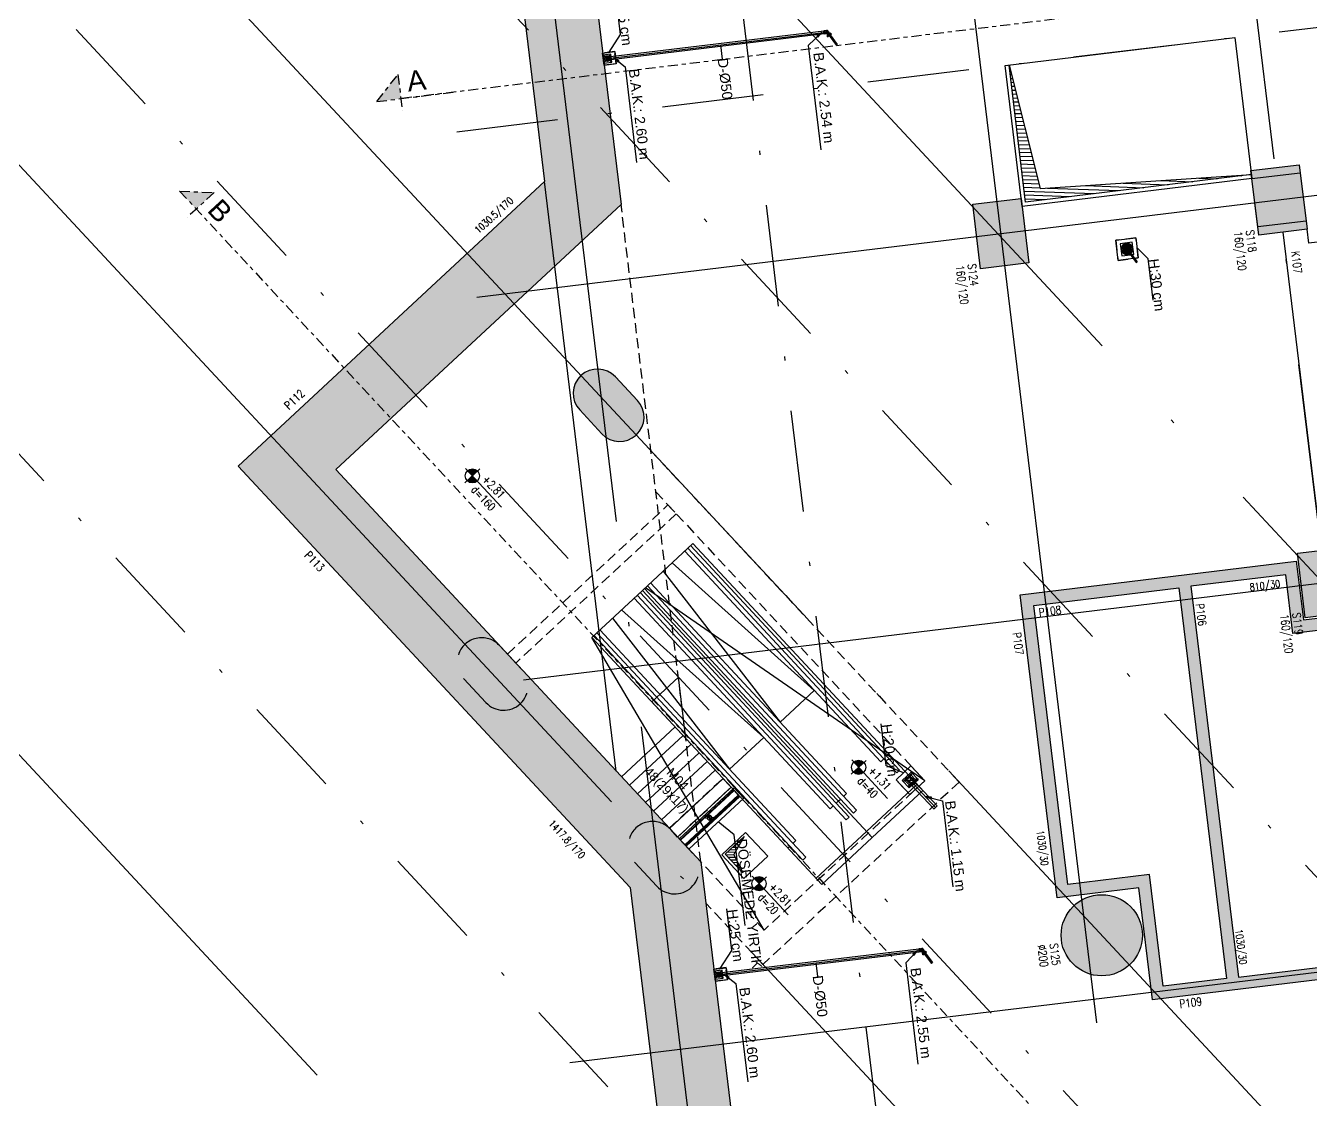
# Model space of a CAD drawing. Header units: millimetres. Extents: x 400408 to 401334, y 4543945 to 4544229.
# Drawn here: x 400424.21 to 400455.85, y 4544053.64 to 4544080.1 of the extents above; entities that cross this region are included whole.
import ezdxf
from ezdxf.enums import TextEntityAlignment as Align

# ---------------------------------------------------------------- set-up
doc = ezdxf.new("R2010")
doc.units = ezdxf.units.MM
for name, pattern in [('AKS', [3, 2.5, -0.25, 0, -0.25]), ('CENTER', [2, 1.25, -0.25, 0.25, -0.25]), ('CIZGI', [0.4, 0.25, -0.15]), ('CONTINU', [0]), ('DASHDOT2', [0.5, 0.25, -0.125, 0, -0.125]), ('HIDDEN', [0.375, 0.25, -0.125])]:
    doc.linetypes.add(name, pattern=pattern)
for name, color, linetype in [('aks prota', 2, 'AKS'), ('altlık_PROTA', 8, 'Continuous'), ('bosluk prota', 2, 'Continuous'), ('bosluk tarama prota', 8, 'Continuous'), ('boşluk prota', 2, 'Continuous'), ('boşluk taraması prota', 252, 'Continuous'), ('kesit tarama prota', 252, 'Continuous'), ('kiriş prota', 6, 'Continuous'), ('kolon prota', 1, 'Continuous'), ('kolon tarama prota', 252, 'Continuous'), ('lkolon prota', 4, 'Continuous'), ('lperde prota', 4, 'Continuous'), ('merdiven prota', 2, 'Continuous'), ('perde prota', 1, 'Continuous'), ('PRT-AL-TUNEL_EKSENI', 14, 'DASHDOT2'), ('PRT-MI-a_fit_drainage', 10, 'Continuous'), ('prt-s-taxis', 7, 'Continuous'), ('skesit prota', 7, 'Continuous'), ('st-s_level (kot)', 6, 'Continuous'), ('st-s_levelmark (kot işareti)', 4, 'Continuous'), ('st_s_ölçü', 4, 'Continuous'), ('temel prota', 6, 'Continuous'), ('tkesit prota', 7, 'Continuous'), ('tkolon prota', 6, 'Continuous'), ('tperde prota', 6, 'Continuous')]:
    doc.layers.add(name, color=color, linetype=linetype)
doc.styles.add('Arial', font='Arial.ttf')
doc.styles.add('OLCU', font='romanstw.shx')
doc.styles.add('PRT-MI-a_Arial', font='Arial.ttf', dxfattribs={"height": 30})
doc.styles.add('TKIRIS', font='romanstw.shx')
doc.styles.add('tkolon', font='romanstw.shx')

# ---------------------------------------------------------------- blocks, each defined once
blk = doc.blocks.new('MEKANİK+2.81')
at = {"layer": 'altlık_PROTA'}
for points in [[(23306, -48817), (23403, -48817), (23381, -48779), (23640, -48630), (23625, -48604), (23366, -48753), (23344, -48715), (23285, -48817)], [(17103, -55505), (17201, -55505), (17179, -55467), (17438, -55318), (17423, -55292), (17164, -55441), (17142, -55403), (17083, -55505)], [(36078, -55371), (36151, -55238), (36114, -55224)], [(17083, -55635), (17155, -55768), (17187, -55745)], [(39843, -55905), (39941, -55905), (39919, -55867), (40178, -55718), (40163, -55692), (39904, -55841), (39882, -55803), (39823, -55905)], [(39823, -56022), (39902, -56151), (39933, -56126)], [(17083, -60798), (17203, -60706), (17175, -60678)], [(39823, -60824), (39943, -60732), (39915, -60704)]]:
    blk.add_hatch(color=256, dxfattribs=at).paths.add_polyline_path(points, flags=0)
for p, q in [((23576, -48335), (23285, -48567)), ((23576, -48335), (24611, -48335)), ((23035, -49067), (23035, -48567)), ((23035, -48567), (23535, -48567)), ((23435, -48667), (23135, -48667)), ((23135, -48667), (23135, -48967)), ((23280, -48677), (23280, -48697)), ((23280, -48722), (23280, -48742)), ((23344, -48715), (23285, -48817)), ((23344, -48715), (23285, -48817)), ((23285, -48917), (23285, -48717)), ((23290, -48697), (23290, -48677)), ((23290, -48742), (23290, -48722)), ((23366, -48753), (23344, -48715)), ((23366, -48753), (23344, -48715)), ((23625, -48604), (23366, -48753)), ((23366, -48753), (23625, -48604)), ((23381, -48779), (23640, -48630)), ((23381, -48779), (23640, -48630)), ((23435, -48713), (23435, -48667)), ((23535, -48567), (23535, -49067)), ((23640, -48630), (23625, -48604)), ((23640, -48630), (23625, -48604)), ((23135, -48967), (23435, -48967)), ((23165, -48812), (23145, -48812)), ((23145, -48822), (23165, -48822)), ((23185, -48817), (23285, -48817)), ((23210, -48812), (23190, -48812)), ((23190, -48822), (23210, -48822)), ((23256, -48812), (23235, -48812)), ((23235, -48822), (23256, -48822)), ((23280, -48767), (23280, -48788)), ((23280, -48847), (23280, -48867)), ((23280, -48892), (23280, -48912)), ((23280, -48937), (23280, -48957)), ((23285, -48817), (23403, -48817)), ((23403, -48817), (23285, -48817)), ((23290, -48788), (23290, -48767)), ((23290, -48867), (23290, -48847)), ((23290, -48912), (23290, -48892)), ((23290, -48957), (23290, -48937)), ((23315, -48822), (23335, -48822)), ((23360, -48822), (23380, -48822)), ((23403, -48817), (23381, -48779)), ((23381, -48779), (23403, -48817)), ((23425, -48812), (23405, -48812)), ((23405, -48822), (23425, -48822)), ((23435, -48967), (23435, -48748)), ((23535, -49067), (23035, -49067)), ((36078, -55371), (36235, -54970)), ((36235, -54970), (38371, -54970)), ((17423, -55292), (17164, -55441)), ((17164, -55441), (17423, -55292)), ((17179, -55467), (17438, -55318)), ((17179, -55467), (17438, -55318)), ((17438, -55318), (17423, -55292)), ((17438, -55318), (17423, -55292)), ((35287, -55636), (35691, -55342)), ((35691, -55342), (35985, -55747)), ((36341, -55109), (35708, -55569)), ((35741, -55615), (36374, -55155)), ((35775, -55661), (36408, -55201)), ((36114, -55224), (36078, -55371)), ((36078, -55371), (36151, -55238)), ((36151, -55238), (36114, -55224)), ((17033, -55505), (17083, -55505)), ((17048, -55564), (17048, -55583)), ((17050, -55583), (17050, -60877)), ((17142, -55403), (17083, -55505)), ((17142, -55403), (17083, -55505)), ((17083, -55555), (17083, -55455)), ((17083, -55505), (17201, -55505)), ((17201, -55505), (17083, -55505)), ((17083, -55564), (17083, -55538)), ((17083, -55583), (17083, -55564)), ((17083, -60877), (17083, -55583)), ((17083, -55635), (17155, -55768)), ((17187, -55745), (17083, -55635)), ((17083, -55635), (17354, -56010)), ((17116, -60877), (17116, -55583)), ((17117, -55583), (17117, -55564)), ((17164, -55441), (17142, -55403)), ((17164, -55441), (17142, -55403)), ((17201, -55505), (17179, -55467)), ((17179, -55467), (17201, -55505)), ((35581, -56041), (35287, -55636)), ((35443, -55647), (35467, -55629)), ((35619, -55889), (35443, -55647)), ((35467, -55629), (35479, -55620)), ((35643, -55872), (35467, -55629)), ((35479, -55620), (35604, -55529)), ((35656, -55863), (35479, -55620)), ((35679, -55598), (35602, -55654)), ((35661, -55735), (35602, -55654)), ((35604, -55529), (35621, -55517)), ((35669, -55618), (35604, -55529)), ((35621, -55517), (35645, -55500)), ((35621, -55517), (35797, -55760)), ((35821, -55742), (35645, -55500)), ((35661, -55735), (35738, -55679)), ((35712, -55575), (35704, -55581)), ((35712, -55575), (35770, -55656)), ((35781, -55772), (35716, -55682)), ((35762, -55661), (35770, -55656)), ((17155, -55768), (17187, -55745)), ((35434, -55839), (35202, -56246)), ((35985, -55747), (35581, -56041)), ((35643, -55872), (35619, -55889)), ((35656, -55863), (35643, -55872)), ((35781, -55772), (35656, -55863)), ((35797, -55760), (35781, -55772)), ((35821, -55742), (35797, -55760)), ((39773, -55905), (39823, -55905)), ((39788, -55964), (39788, -55983)), ((39790, -55983), (39790, -60877)), ((39882, -55803), (39823, -55905)), ((39882, -55803), (39823, -55905)), ((39823, -55955), (39823, -55855)), ((39823, -55905), (39941, -55905)), ((39941, -55905), (39823, -55905)), ((39823, -55964), (39823, -55938)), ((39823, -55983), (39823, -55964)), ((39823, -60877), (39823, -55983)), ((39856, -60877), (39856, -55983)), ((39857, -55983), (39857, -55964)), ((39904, -55841), (39882, -55803)), ((39904, -55841), (39882, -55803)), ((40163, -55692), (39904, -55841)), ((39904, -55841), (40163, -55692)), ((39919, -55867), (40178, -55718)), ((39919, -55867), (40178, -55718)), ((39941, -55905), (39919, -55867)), ((39919, -55867), (39941, -55905)), ((40178, -55718), (40163, -55692)), ((40178, -55718), (40163, -55692)), ((17354, -56010), (19947, -56010)), ((34167, -56246), (35202, -56246)), ((39823, -56022), (39902, -56151)), ((39933, -56126), (39823, -56022)), ((39823, -56022), (40090, -56349)), ((39902, -56151), (39933, -56126)), ((40090, -56349), (42600, -56349)), ((17083, -58147), (17435, -58147)), ((39823, -58548), (40160, -58548)), ((35294, -60019), (35577, -59813)), ((36381, -61516), (35294, -60019)), ((35326, -60060), (35350, -60042)), ((36384, -61516), (35326, -60060)), ((35350, -60042), (35363, -60033)), ((36408, -61499), (35350, -60042)), ((35363, -60033), (35488, -59942)), ((36421, -61490), (35363, -60033)), ((35488, -59942), (35504, -59931)), ((36546, -61399), (35488, -59942)), ((35504, -59931), (35528, -59913)), ((35504, -59931), (36562, -61387)), ((36586, -61369), (35528, -59913)), ((35577, -59813), (36664, -61310)), ((36449, -60161), (36085, -60512)), ((38700, -60161), (36449, -60161)), ((15497, -60568), (16532, -60568)), ((16532, -60568), (16933, -60905)), ((17083, -60798), (17333, -60548)), ((17175, -60678), (17083, -60798)), ((17083, -60798), (17203, -60706)), ((17203, -60706), (17175, -60678)), ((17333, -60548), (19708, -60548)), ((35856, -60715), (36056, -60715)), ((35956, -60815), (35956, -60615)), ((38237, -60568), (39272, -60568)), ((39272, -60568), (39673, -60905)), ((39823, -60824), (40087, -60560)), ((39915, -60704), (39823, -60824)), ((39823, -60824), (39943, -60732)), ((39943, -60732), (39915, -60704)), ((40087, -60560), (42530, -60560)), ((16933, -61055), (16933, -60755)), ((16933, -60755), (17233, -60755)), ((17233, -61055), (16933, -61055)), ((17033, -60955), (17133, -60955)), ((17123, -60915), (17043, -60915)), ((17043, -60915), (17043, -60995)), ((17043, -60995), (17123, -60995)), ((17050, -60950), (17046, -60950)), ((17046, -60960), (17050, -60960)), ((17048, -60877), (17048, -60896)), ((17051, -60950), (17050, -60950)), ((17050, -60960), (17051, -60960)), ((17063, -60950), (17058, -60950)), ((17058, -60960), (17063, -60960)), ((17076, -60950), (17070, -60950)), ((17070, -60960), (17076, -60960)), ((17078, -60918), (17078, -60923)), ((17078, -60923), (17078, -60924)), ((17078, -60930), (17078, -60936)), ((17078, -60943), (17078, -60949)), ((17078, -60961), (17078, -60968)), ((17078, -60975), (17078, -60980)), ((17078, -60987), (17078, -60988)), ((17078, -60988), (17078, -60992)), ((17083, -60896), (17083, -60877)), ((17083, -60916), (17083, -60896)), ((17083, -61005), (17083, -60905)), ((17088, -60923), (17088, -60918)), ((17088, -60924), (17088, -60923)), ((17088, -60936), (17088, -60930)), ((17088, -60949), (17088, -60943)), ((17088, -60968), (17088, -60961)), ((17088, -60980), (17088, -60975)), ((17088, -60988), (17088, -60987)), ((17088, -60992), (17088, -60988)), ((17095, -60950), (17089, -60950)), ((17089, -60960), (17095, -60960)), ((17107, -60950), (17102, -60950)), ((17102, -60960), (17107, -60960)), ((17115, -60950), (17114, -60950)), ((17114, -60960), (17115, -60960)), ((17120, -60950), (17115, -60950)), ((17115, -60960), (17120, -60960)), ((17117, -60896), (17117, -60877)), ((17123, -60995), (17123, -60915)), ((17233, -60755), (17233, -61055)), ((39673, -61055), (39673, -60755)), ((39673, -60755), (39973, -60755)), ((39973, -61055), (39673, -61055)), ((39773, -60955), (39873, -60955)), ((39863, -60915), (39783, -60915)), ((39783, -60915), (39783, -60995)), ((39783, -60995), (39863, -60995)), ((39790, -60950), (39786, -60950)), ((39786, -60960), (39790, -60960)), ((39788, -60877), (39788, -60896)), ((39791, -60950), (39790, -60950)), ((39790, -60960), (39791, -60960)), ((39803, -60950), (39798, -60950)), ((39798, -60960), (39803, -60960)), ((39816, -60950), (39810, -60950)), ((39810, -60960), (39816, -60960)), ((39818, -60918), (39818, -60923)), ((39818, -60923), (39818, -60924)), ((39818, -60930), (39818, -60936)), ((39818, -60943), (39818, -60949)), ((39818, -60961), (39818, -60968)), ((39818, -60975), (39818, -60980)), ((39818, -60987), (39818, -60988)), ((39818, -60988), (39818, -60992)), ((39823, -60896), (39823, -60877)), ((39823, -60916), (39823, -60896)), ((39823, -61005), (39823, -60905)), ((39828, -60923), (39828, -60918)), ((39828, -60924), (39828, -60923)), ((39828, -60936), (39828, -60930)), ((39828, -60949), (39828, -60943)), ((39828, -60968), (39828, -60961)), ((39828, -60980), (39828, -60975)), ((39828, -60988), (39828, -60987)), ((39828, -60992), (39828, -60988)), ((39835, -60950), (39829, -60950)), ((39829, -60960), (39835, -60960)), ((39847, -60950), (39842, -60950)), ((39842, -60960), (39847, -60960)), ((39855, -60950), (39854, -60950)), ((39854, -60960), (39855, -60960)), ((39860, -60950), (39855, -60950)), ((39855, -60960), (39860, -60960)), ((39857, -60896), (39857, -60877)), ((39863, -60995), (39863, -60915)), ((39973, -60755), (39973, -61055)), ((36664, -61310), (36381, -61516)), ((36586, -61369), (36562, -61387)), ((36408, -61499), (36384, -61516)), ((36421, -61490), (36408, -61499)), ((36546, -61399), (36421, -61490)), ((36562, -61387), (36546, -61399))]:
    blk.add_line(p, q, dxfattribs=at)
at = {"layer": 'altlık_PROTA', "flags": 128}
for points in [[(17053, -55505), (17053, -55505), (17053, -55505), (17053, -55506), (17053, -55506), (17053, -55506), (17053, -55507), (17053, -55508), (17053, -55508), (17053, -55509), (17053, -55510), (17053, -55511), (17053, -55512), (17053, -55513), (17053, -55514), (17053, -55516), (17053, -55517), (17053, -55518)], [(17053, -55518), (17053, -55520), (17053, -55522), (17053, -55523), (17053, -55525), (17053, -55527), (17053, -55529), (17053, -55531), (17053, -55532), (17053, -55535), (17053, -55537), (17053, -55539), (17053, -55541), (17053, -55543), (17053, -55545), (17053, -55548), (17053, -55550), (17053, -55552), (17053, -55554), (17053, -55557), (17053, -55559), (17053, -55562), (17053, -55564), (17053, -55564)], [(17113, -55518), (17113, -55517), (17113, -55516), (17113, -55514), (17113, -55513), (17113, -55512), (17113, -55511), (17113, -55510), (17113, -55509), (17113, -55508), (17113, -55508), (17113, -55507), (17113, -55506), (17113, -55506), (17113, -55506), (17113, -55505), (17113, -55505), (17113, -55505)], [(17113, -55564), (17113, -55562), (17113, -55559), (17113, -55557), (17113, -55555), (17113, -55552), (17113, -55550), (17113, -55548), (17113, -55545), (17113, -55543), (17113, -55541), (17113, -55539), (17113, -55537), (17113, -55535), (17113, -55533), (17113, -55531), (17113, -55529), (17113, -55527), (17113, -55525), (17113, -55523), (17113, -55522), (17113, -55520), (17113, -55518)], [(39793, -55905), (39793, -55905), (39793, -55905), (39793, -55906), (39793, -55906), (39793, -55906), (39793, -55907), (39793, -55908), (39793, -55908), (39793, -55909), (39793, -55910), (39793, -55911), (39793, -55912), (39793, -55913), (39793, -55914), (39793, -55916), (39793, -55917), (39793, -55918)], [(39793, -55918), (39793, -55920), (39793, -55922), (39793, -55923), (39793, -55925), (39793, -55927), (39793, -55929), (39793, -55931), (39793, -55932), (39793, -55935), (39793, -55937), (39793, -55939), (39793, -55941), (39793, -55943), (39793, -55945), (39793, -55948), (39793, -55950), (39793, -55952), (39793, -55954), (39793, -55957), (39793, -55959), (39793, -55962), (39793, -55964), (39793, -55964)], [(39853, -55918), (39853, -55917), (39853, -55916), (39853, -55914), (39853, -55913), (39853, -55912), (39853, -55911), (39853, -55910), (39853, -55909), (39853, -55908), (39853, -55908), (39853, -55907), (39853, -55906), (39853, -55906), (39853, -55906), (39853, -55905), (39853, -55905), (39853, -55905)], [(39853, -55964), (39853, -55962), (39853, -55959), (39853, -55957), (39853, -55955), (39853, -55952), (39853, -55950), (39853, -55948), (39853, -55945), (39853, -55943), (39853, -55941), (39853, -55939), (39853, -55937), (39853, -55935), (39853, -55933), (39853, -55931), (39853, -55929), (39853, -55927), (39853, -55925), (39853, -55923), (39853, -55922), (39853, -55920), (39853, -55918)], [(17053, -60915), (17053, -60913), (17053, -60911), (17053, -60908), (17053, -60906), (17053, -60904), (17053, -60901), (17053, -60899), (17053, -60897), (17053, -60896)], [(17053, -60939), (17053, -60937), (17053, -60935), (17053, -60934), (17053, -60932), (17053, -60930), (17053, -60928), (17053, -60926), (17053, -60924), (17053, -60922), (17053, -60920), (17053, -60917), (17053, -60915)], [(17053, -60955), (17053, -60955), (17053, -60955), (17053, -60955), (17053, -60954), (17053, -60954), (17053, -60954), (17053, -60953), (17053, -60952), (17053, -60951), (17053, -60951), (17053, -60950), (17053, -60949), (17053, -60947), (17053, -60946)], [(17083, -60985), (17081, -60985), (17080, -60985), (17079, -60985), (17078, -60985), (17077, -60985), (17075, -60985), (17074, -60984), (17073, -60984), (17072, -60983), (17071, -60983), (17070, -60983), (17069, -60982), (17068, -60981), (17067, -60981), (17066, -60980), (17065, -60979), (17064, -60979), (17063, -60978), (17062, -60977), (17061, -60976), (17060, -60975), (17059, -60974), (17059, -60973), (17058, -60973), (17057, -60972), (17057, -60970), (17056, -60969), (17056, -60968), (17055, -60967), (17055, -60966), (17054, -60965), (17054, -60964), (17053, -60963), (17053, -60962), (17053, -60960), (17053, -60959), (17053, -60958), (17053, -60957), (17053, -60956), (17053, -60955)], [(17113, -60956), (17113, -60958), (17113, -60959), (17112, -60960), (17112, -60961), (17112, -60962), (17112, -60964), (17111, -60965), (17111, -60966), (17110, -60967), (17110, -60968), (17109, -60969), (17109, -60970), (17108, -60971), (17108, -60972), (17107, -60973), (17106, -60974), (17105, -60975), (17105, -60976), (17104, -60977), (17103, -60978), (17102, -60978), (17101, -60979), (17100, -60980), (17099, -60981), (17098, -60981), (17097, -60982), (17096, -60982), (17095, -60983), (17094, -60983), (17092, -60984), (17091, -60984), (17090, -60984), (17089, -60985), (17088, -60985), (17087, -60985), (17085, -60985), (17084, -60985), (17083, -60985), (17083, -60985)], [(17113, -60896), (17113, -60899), (17113, -60901), (17113, -60904), (17113, -60906), (17113, -60908), (17113, -60911), (17113, -60913), (17113, -60915)], [(17113, -60915), (17113, -60917), (17113, -60920), (17113, -60922), (17113, -60924), (17113, -60926), (17113, -60928), (17113, -60930), (17113, -60932), (17113, -60934), (17113, -60935), (17113, -60937), (17113, -60939)], [(17113, -60946), (17113, -60947), (17113, -60948), (17113, -60950), (17113, -60951), (17113, -60951), (17113, -60952), (17113, -60953), (17113, -60954), (17113, -60954), (17113, -60954), (17113, -60955), (17113, -60955), (17113, -60955), (17113, -60955)], [(39793, -60915), (39793, -60913), (39793, -60911), (39793, -60908), (39793, -60906), (39793, -60904), (39793, -60901), (39793, -60899), (39793, -60897), (39793, -60896)], [(39793, -60939), (39793, -60937), (39793, -60935), (39793, -60934), (39793, -60932), (39793, -60930), (39793, -60928), (39793, -60926), (39793, -60924), (39793, -60922), (39793, -60920), (39793, -60917), (39793, -60915)], [(39793, -60955), (39793, -60955), (39793, -60955), (39793, -60955), (39793, -60954), (39793, -60954), (39793, -60954), (39793, -60953), (39793, -60952), (39793, -60951), (39793, -60951), (39793, -60950), (39793, -60949), (39793, -60947), (39793, -60946)], [(39823, -60985), (39821, -60985), (39820, -60985), (39819, -60985), (39818, -60985), (39817, -60985), (39815, -60985), (39814, -60984), (39813, -60984), (39812, -60983), (39811, -60983), (39810, -60983), (39809, -60982), (39808, -60981), (39807, -60981), (39806, -60980), (39805, -60979), (39804, -60979), (39803, -60978), (39802, -60977), (39801, -60976), (39800, -60975), (39799, -60974), (39799, -60973), (39798, -60973), (39797, -60972), (39797, -60970), (39796, -60969), (39796, -60968), (39795, -60967), (39795, -60966), (39794, -60965), (39794, -60964), (39793, -60963), (39793, -60962), (39793, -60960), (39793, -60959), (39793, -60958), (39793, -60957), (39793, -60956), (39793, -60955)], [(39853, -60956), (39853, -60958), (39853, -60959), (39852, -60960), (39852, -60961), (39852, -60962), (39852, -60964), (39851, -60965), (39851, -60966), (39850, -60967), (39850, -60968), (39849, -60969), (39849, -60970), (39848, -60971), (39848, -60972), (39847, -60973), (39846, -60974), (39845, -60975), (39845, -60976), (39844, -60977), (39843, -60978), (39842, -60978), (39841, -60979), (39840, -60980), (39839, -60981), (39838, -60981), (39837, -60982), (39836, -60982), (39835, -60983), (39834, -60983), (39832, -60984), (39831, -60984), (39830, -60984), (39829, -60985), (39828, -60985), (39827, -60985), (39825, -60985), (39824, -60985), (39823, -60985), (39823, -60985)], [(39853, -60896), (39853, -60899), (39853, -60901), (39853, -60904), (39853, -60906), (39853, -60908), (39853, -60911), (39853, -60913), (39853, -60915)], [(39853, -60915), (39853, -60917), (39853, -60920), (39853, -60922), (39853, -60924), (39853, -60926), (39853, -60928), (39853, -60930), (39853, -60932), (39853, -60934), (39853, -60935), (39853, -60937), (39853, -60939)], [(39853, -60946), (39853, -60947), (39853, -60948), (39853, -60950), (39853, -60951), (39853, -60951), (39853, -60952), (39853, -60953), (39853, -60954), (39853, -60954), (39853, -60954), (39853, -60955), (39853, -60955), (39853, -60955), (39853, -60955)]]:
    blk.add_lwpolyline(points, dxfattribs=at)
at = {"layer": 'altlık_PROTA'}
for centre, radius, start, end in [((23285, -48817), 140, 92.0467, 177.9533), ((23285, -48817), 120, 92.388, 177.612), ((23285, -48817), 95, 93.017, 176.983), ((23285, -48817), 140, 36.2096, 87.9533), ((23285, -48817), 120, 37.2451, 87.612), ((23285, -48817), 95, 60.5108, 86.983), ((23285, -48817), 140, 182.0467, 267.9533), ((23285, -48817), 120, 182.388, 267.612), ((23285, -48817), 95, 183.017, 266.983), ((23285, -48817), 75, 93.8226, 176.1774), ((23285, -48817), 75, 183.8226, 266.1774), ((23285, -48817), 59, 60, 180), ((23285, -48817), 59, 180, 0), ((23285, -48817), 50, 95.7392, 174.2608), ((23285, -48817), 50, 185.7392, 264.2608), ((23285, -48817), 30, 99.5941, 170.4059), ((23285, -48847), 29.5, 90, 270), ((23285, -48817), 30, 189.5941, 260.4059), ((23285, -48788), 29.5, 27.1261, 90), ((23285, -48817), 75, 60.009, 86.1774), ((23285, -48817), 50, 60.0101, 84.2608), ((23285, -48817), 30, 59.9958, 80.4059), ((23285, -48817), 95, 273.017, 356.983), ((23285, -48817), 75, 273.8226, 356.1774), ((23285, -48817), 140, 272.0467, 357.9533), ((23285, -48817), 120, 272.388, 357.612), ((23285, -48817), 50, 275.7392, 354.2608), ((23285, -48817), 30, 279.5941, 350.4059), ((23285, -48817), 120, 2.388, 22.7634), ((23285, -48817), 140, 2.0467, 23.7946), ((17083, -55505), 34.3, 90, 208.0819), ((17083, -55505), 33, 59.8226, 180), ((17083, -55505), 33, 180, 0), ((17083, -55505), 30.2, 90, 184.5868), ((17083, -55522), 16.5, 90, 270), ((17083, -55505), 34.3, 60, 90), ((17083, -55489), 16.5, 30, 90), ((17083, -55505), 30.2, 60.004, 90), ((17083, -55505), 30.2, 350, 0.0078), ((17083, -55505), 34.3, 331.9253, 0), ((39823, -55905), 34.3, 90, 208.0819), ((39823, -55905), 33, 59.8226, 180), ((39823, -55905), 33, 180, 0), ((39823, -55905), 30.2, 90, 184.5868), ((39823, -55922), 16.5, 90, 270), ((39823, -55905), 34.3, 60, 90), ((39823, -55889), 16.5, 30, 90), ((39823, -55905), 30.2, 60.004, 90), ((39823, -55905), 30.2, 350, 0.0078), ((39823, -55905), 34.3, 331.9253, 0), ((35956, -60715), 57.2, 0, 180), ((35956, -60715), 57.2, 180, 0), ((35956, -60715), 50, 126, 306), ((35956, -60715), 50, 306, 126), ((35956, -60743), 28.6, 90, 270), ((35956, -60686), 28.6, 270, 90), ((17083, -60955), 37.3, 97.6967, 172.3033), ((17083, -60955), 37.3, 187.6967, 262.3033), ((17083, -60955), 34.3, 90, 270), ((17083, -60955), 33, 0, 180), ((17083, -60955), 33, 180, 0), ((17083, -60955), 32, 98.9893, 171.0107), ((17083, -60955), 32, 188.9893, 261.0107), ((17083, -60955), 25.3, 101.3831, 168.6169), ((17083, -60955), 25.3, 191.3831, 258.6169), ((17083, -60955), 20, 104.4775, 165.5225), ((17083, -60955), 20, 194.4775, 255.5225), ((17083, -60972), 16.5, 90, 270), ((17083, -60955), 13.3, 112.0243, 157.9757), ((17083, -60955), 13.3, 202.0243, 247.9757), ((17083, -60955), 8, 128.6822, 141.3178), ((17083, -60955), 8, 218.6822, 231.3178), ((17083, -60955), 34.3, 270, 90), ((17083, -60939), 16.5, 270, 90), ((17083, -60955), 37.3, 7.6967, 82.3033), ((17083, -60955), 32, 8.9893, 81.0107), ((17083, -60955), 25.3, 11.3831, 78.6169), ((17083, -60955), 20, 14.4775, 75.5225), ((17083, -60955), 13.3, 22.0243, 67.9757), ((17083, -60955), 8, 38.6822, 51.3178), ((17083, -60955), 37.3, 277.6967, 352.3033), ((17083, -60955), 13.3, 292.0243, 337.9757), ((17083, -60955), 8, 308.6822, 321.3178), ((17083, -60955), 25.3, 281.3831, 348.6169), ((17083, -60955), 20, 284.4775, 345.5225), ((17083, -60955), 32, 278.9893, 351.0107), ((39823, -60955), 37.3, 97.6967, 172.3033), ((39823, -60955), 37.3, 187.6967, 262.3033), ((39823, -60955), 34.3, 90, 270), ((39823, -60955), 33, 0, 180), ((39823, -60955), 33, 180, 0), ((39823, -60955), 32, 98.9893, 171.0107), ((39823, -60955), 32, 188.9893, 261.0107), ((39823, -60955), 25.3, 101.3831, 168.6169), ((39823, -60955), 25.3, 191.3831, 258.6169), ((39823, -60955), 20, 104.4775, 165.5225), ((39823, -60955), 20, 194.4775, 255.5225), ((39823, -60972), 16.5, 90, 270), ((39823, -60955), 13.3, 112.0243, 157.9757), ((39823, -60955), 13.3, 202.0243, 247.9757), ((39823, -60955), 8, 128.6822, 141.3178), ((39823, -60955), 8, 218.6822, 231.3178), ((39823, -60955), 34.3, 270, 90), ((39823, -60939), 16.5, 270, 90), ((39823, -60955), 37.3, 7.6967, 82.3033), ((39823, -60955), 32, 8.9893, 81.0107), ((39823, -60955), 25.3, 11.3831, 78.6169), ((39823, -60955), 20, 14.4775, 75.5225), ((39823, -60955), 13.3, 22.0243, 67.9757), ((39823, -60955), 8, 38.6822, 51.3178), ((39823, -60955), 37.3, 277.6967, 352.3033), ((39823, -60955), 13.3, 292.0243, 337.9757), ((39823, -60955), 8, 308.6822, 321.3178), ((39823, -60955), 25.3, 281.3831, 348.6169), ((39823, -60955), 20, 284.4775, 345.5225), ((39823, -60955), 32, 278.9893, 351.0107)]:
    blk.add_arc(centre, radius, start, end, dxfattribs=at)
for centre, major_axis, start_param, end_param in [((36374, -55155), (-33.6, 46.2), 4.712389, 6.283185), ((36374, -55155), (-33.6, 46.2), 3.141593, 4.712389), ((17083, -55583), (34.3, 0), 1.570796, 3.403392), ((17083, -55564), (34.3, 0), 1.570796, 3.141593), ((17083, -55583), (33, 0), 2.680781, 3.141593), ((17083, -55583), (34.3, 0), 3.403392, 4.712389), ((17083, -55564), (34.3, 0), 0, 1.570796), ((17083, -55583), (34.3, 0), 6.021386, 7.853982), ((17083, -55583), (34.3, 0), 4.712389, 6.021386), ((17083, -55583), (33, 0), 0, 0.460812), ((35741, -55615), (-33.6, 46.2), 0, 0.500525), ((35741, -55615), (-33.6, 46.2), 4.712389, 6.283185), ((35741, -55615), (-33.6, 46.2), 0.501395, 1.570796), ((35741, -55615), (-33.6, 46.2), 1.570796, 2.640356), ((35741, -55615), (-33.6, 46.2), 3.141593, 4.712389), ((35741, -55615), (-33.6, 46.2), 2.641226, 3.141593), ((39823, -55983), (34.3, 0), 1.570796, 3.403392), ((39823, -55964), (34.3, 0), 1.570796, 3.141593), ((39823, -55983), (33, 0), 2.680781, 3.141593), ((39823, -55983), (34.3, 0), 3.403392, 4.712389), ((39823, -55964), (34.3, 0), 0, 1.570796), ((39823, -55983), (34.3, 0), 6.021386, 7.853982), ((39823, -55983), (34.3, 0), 4.712389, 6.021386), ((39823, -55983), (33, 0), 0, 0.460812), ((17083, -60896), (34.3, 0), 1.570796, 3.665191), ((17083, -60877), (-34.3, 0), 4.712389, 6.283185), ((17083, -60877), (33, 0), 2.680781, 3.141593), ((17083, -60896), (-30.2, 0), 5.061455, 6.457718), ((17083, -60877), (33, 0), 3.403392, 4.712389), ((17083, -60877), (-34.3, 0), 3.141593, 4.712389), ((17083, -60877), (33, 0), 4.712389, 6.021386), ((17083, -60896), (-34.3, 0), 2.617994, 4.712389), ((17083, -60896), (-30.2, 0), 2.96706, 4.363323), ((17083, -60877), (33, 0), 0, 0.460812), ((39823, -60896), (34.3, 0), 1.570796, 3.665191), ((39823, -60877), (-34.3, 0), 4.712389, 6.283185), ((39823, -60877), (33, 0), 2.680781, 3.141593), ((39823, -60896), (-30.2, 0), 5.061455, 6.457718), ((39823, -60877), (33, 0), 3.403392, 4.712389), ((39823, -60877), (-34.3, 0), 3.141593, 4.712389), ((39823, -60877), (33, 0), 4.712389, 6.021386), ((39823, -60896), (-34.3, 0), 2.617994, 4.712389), ((39823, -60896), (-30.2, 0), 2.96706, 4.363323), ((39823, -60877), (33, 0), 0, 0.460812)]:
    blk.add_ellipse(centre, major_axis=major_axis, ratio=0.01, start_param=start_param, end_param=end_param, dxfattribs=at)
at = {"layer": 'altlık_PROTA', "style": 'Arial'}
for s, p in [('H:30 cm', (23599, -48322)), ('B.A.K.: 1.15 m', (36252, -54908)), ('B.A.K.: 2.54 m', (17556, -55905)), ('H:20 cm', (34190, -56233)), ('B.A.K.: 2.55 m', (40235, -56250)), ('D-Ø50', (17409, -58262)), ('D-Ø50', (40134, -58664)), ('DÖŞEMEDE YIRTIK', (36567, -60117)), ('H:25 cm', (15521, -60555)), ('B.A.K.: 2.60 m', (17409, -60467)), ('H:25 cm', (38261, -60555)), ('B.A.K.: 2.60 m', (40207, -60492))]:
    blk.add_text(s, height=250, dxfattribs=at).set_placement(p)
blk = doc.blocks.new('A$C5FA63770')
at = {"color": 253}
blk.add_lwpolyline([(-574.4, 268.9), (-574.4, 98.9)], dxfattribs=at)
at = {"layer": 'st_s_ölçü', "color": 252, "ltscale": 0.1}
blk.add_line((236, 98.9), (236, 268.9), dxfattribs=at)
for points in [[(-574.4, 98.9), (257, 98.9), (257, 268.9), (-574.4, 268.9)], [(-574.4, 261.4), (181.3, 261.4), (181.3, 251.7), (-574.4, 251.7)], [(134.3, 268.9), (134.3, 261.4)], [(-574.4, 241.4), (134.3, 241.4), (134.3, 251.7)], [(-574.4, 168.9), (-105.9, 126.4), (-105.9, 241.4), (-574.4, 198.9)], [(-574.4, 126.4), (134.3, 126.4), (134.3, 116.2)], [(-574.4, 106.4), (181.3, 106.4), (181.3, 116.2), (-574.4, 116.2)], [(134.3, 98.9), (134.3, 106.4)]]:
    blk.add_lwpolyline(points, dxfattribs=at)
blk = doc.blocks.new('Stair_Anotation')
at = {"color": 0, "style": 'PRT-MI-a_Arial'}
blk.add_attdef('M.ADI', text='', height=0.2, dxfattribs=at).set_placement((0, 0), align=Align.BOTTOM_CENTER)
blk.add_attdef('BAS.SAYI-(EN-RIHT)', text='', height=0.2, dxfattribs=at).set_placement((0, -0.08), align=Align.TOP_CENTER)
blk = doc.blocks.new('PLAN_KOT')
at = {"layer": 'st-s_levelmark (kot işareti)'}
h = blk.add_hatch(color=256, dxfattribs=at)
h.paths.add_polyline_path([(0, 17.5, 0.414214), (-17.5, 0), (0, 0)])
h.paths.add_polyline_path([(17.5, 0), (0, 0), (0, -17.5, 0.414214)])
for p, q in [((105, 0), (-25, 0)), ((0, 25), (0, -25))]:
    blk.add_line(p, q, dxfattribs=at)
blk.add_circle((0, 0), 17.5, dxfattribs=at)
at = {"layer": 'st-s_level (kot)', "color": 6, "style": 'OLCU', "width": 0.8}
for tag, p in [('KOT', (22.7, 9.8)), ('DÖŞEME_KALINLIĞI', (22.7, -27.6))]:
    blk.add_attdef(tag, p, '', height=20, dxfattribs=at)
blk = doc.blocks.new('YER SUZGECI_20x20')
at = {"color": 2}
blk.add_lwpolyline([(-20, 0), (0, 0), (0, 20), (-20, 20)], close=True, dxfattribs=at)
for points in [[(0, 20), (-20, 0)], [(-20, 20), (0, 0)]]:
    blk.add_lwpolyline(points, dxfattribs=at)
blk.add_circle((-10, 10), 7, dxfattribs=at)

msp = doc.modelspace()

# ---------------------------------------------------------------- hatches: boundary and pattern name
at = {"layer": 'bosluk tarama prota'}
h = msp.add_hatch(dxfattribs=at)
h.set_pattern_fill('ANSI31', color=256, scale=0.5, angle=158.0417)
h.set_pattern_definition([(358.04168, (400464.759166, 4544039.36694), (0.00213577, 0.0624635), [])])
h.paths.add_polyline_path([(400441.438, 4544059.683), (400441.901, 4544060.115), (400441.646, 4544059.678), (400441.868, 4544059.223)])
at = {"layer": 'boşluk taraması prota', "ltscale": 2}
h = msp.add_hatch(dxfattribs=at)
h.set_pattern_fill('ANSI31', color=256, scale=0.03, angle=-47.076, style=0)
h.set_pattern_definition([(357.923994, (399678.3672, 4544262.16807), (0.003450452, 0.095187483), [])])
h.paths.add_polyline_path([(400449.189, 4544076.084), (400454.395, 4544076.428), (400448.835, 4544075.753), (400448.426, 4544079.128)])
at = {"layer": 'kesit tarama prota'}
h = msp.add_hatch(color=256, dxfattribs=at)
h.dxf.hatch_style = 1
h.paths.add_polyline_path([(400433.376, 4544078.896), (400432.853, 4544078.228), (400433.448, 4544078.3)])
h = msp.add_hatch(color=256, dxfattribs=at)
h.dxf.hatch_style = 1
h.paths.add_polyline_path([(400428.847, 4544075.988), (400427.999, 4544076.019), (400428.407, 4544075.58)])
at = {"layer": 'kolon tarama prota'}
h = msp.add_hatch(color=256, dxfattribs=at)
h.dxf.hatch_style = 1
h.paths.add_polyline_path([(400442.735, 4544043.866), (400440.834, 4544059.492), (400431.844, 4544069.158), (400438.87, 4544075.692), (400436.771, 4544092.974), (400475.586, 4544097.688), (400488.037, 4543995.155), (400469.195, 4544015.415), (400469.653, 4544011.64), (400470.116, 4544011.142), (400470.068, 4544011.539), (400490.533, 4543989.535), (400477.132, 4544099.89), (400434.743, 4544094.743), (400436.987, 4544076.262), (400429.442, 4544069.245), (400439.097, 4544058.863), (400441.059, 4544042.73), (400461.517, 4544020.733), (400461.565, 4544020.336), (400462.029, 4544019.838), (400461.57, 4544023.613), (400459.417, 4544025.929), (400461.467, 4544027.835), (400459.683, 4544029.754), (400459.463, 4544029.55), (400461.043, 4544027.851), (400459.212, 4544026.148)])
h = msp.add_hatch(color=256, dxfattribs=at)
h.dxf.hatch_style = 1
h.paths.add_polyline_path([(400455.573, 4544076.672), (400455.766, 4544075.084), (400454.575, 4544074.939), (400454.382, 4544076.527)])
h = msp.add_hatch(color=256, dxfattribs=at)
h.dxf.hatch_style = 1
h.paths.add_polyline_path([(400448.724, 4544075.84), (400448.917, 4544074.252), (400447.725, 4544074.107), (400447.532, 4544075.696)])
h = msp.add_hatch(color=256, dxfattribs=at)
h.dxf.hatch_style = 1
h.paths.add_polyline_path([(400439.275, 4544070.859), (400438.73, 4544071.445, 1), (400437.851, 4544070.628), (400438.396, 4544070.042, 1)])
h = msp.add_hatch(color=256, dxfattribs=at)
h.dxf.hatch_style = 1
h.paths.add_polyline_path([(400456.719, 4544067.241), (400456.911, 4544065.653), (400455.72, 4544065.508), (400455.527, 4544067.097)])
h = msp.add_hatch(color=256, dxfattribs=at)
h.dxf.hatch_style = 1
h.paths.add_polyline_path([(400457.983, 4544056.826), (400451.957, 4544056.094), (400451.623, 4544058.849), (400449.608, 4544058.604), (400448.701, 4544066.074), (400455.501, 4544066.9), (400455.677, 4544065.453), (400456.918, 4544065.603)])
h.paths.add_polyline_path([(400457.649, 4544057.087), (400456.656, 4544065.269), (400455.415, 4544065.119), (400455.239, 4544066.566), (400452.906, 4544066.283), (400454.076, 4544056.653)], flags=16)
h.paths.add_polyline_path([(400452.609, 4544066.246), (400453.778, 4544056.617), (400452.219, 4544056.428), (400451.884, 4544059.183), (400449.87, 4544058.938), (400449.035, 4544065.813)], flags=16)
h = msp.add_hatch(color=256, dxfattribs=at)
h.dxf.hatch_style = 1
edge = h.paths.add_edge_path()
edge.add_arc((400450.709, 4544057.684), 1, -47.076, 312.924)

# ---------------------------------------------------------------- linework, layer by layer
at = {"layer": 'aks prota', "ltscale": 10}
for p, q in [((400462.209, 4544017.053), (400452.103, 4544100.271)), ((400454.214, 4544025.649), (400445.253, 4544099.44)), ((400442.389, 4544038.001), (400435.078, 4544098.205)), ((400512.214, 4544006.089), (400428.167, 4544096.459)), ((400504.965, 4543999.347), (400420.917, 4544089.717)), ((400500.132, 4543994.852), (400416.084, 4544085.222)), ((400435.319, 4544073.407), (400481.679, 4544079.036)), ((400492.882, 4543988.11), (400408.835, 4544078.48)), ((400436.465, 4544063.976), (400482.824, 4544069.606)), ((400437.61, 4544054.545), (400483.969, 4544060.175))]:
    msp.add_line(p, q, dxfattribs=at)
at = {"layer": 'bosluk prota'}
msp.add_lwpolyline([(400441.438, 4544059.683), (400441.901, 4544060.115), (400441.646, 4544059.678), (400441.868, 4544059.223)], close=True, dxfattribs=at)
at = {"layer": 'boşluk prota', "ltscale": 0.05}
msp.add_lwpolyline([(400449.189, 4544076.084), (400454.395, 4544076.428), (400448.835, 4544075.753), (400448.426, 4544079.128)], close=True, dxfattribs=at)
at = {"layer": 'kiriş prota'}
msp.add_lwpolyline([(400453.985, 4544079.803), (400454.406, 4544076.329), (400448.748, 4544075.642), (400448.327, 4544079.116)], close=True, dxfattribs=at)
for points in [[(400461.425, 4544075.771), (400461.467, 4544075.424), (400455.808, 4544074.736), (400455.766, 4544075.084)], [(400455.171, 4544075.011), (400456.123, 4544067.169)]]:
    msp.add_lwpolyline(points, dxfattribs=at)
at = {"layer": 'kolon prota', "color": 1}
for points in [[(400455.573, 4544076.672), (400455.766, 4544075.084), (400454.575, 4544074.939), (400454.382, 4544076.527)], [(400448.724, 4544075.84), (400448.917, 4544074.252), (400447.725, 4544074.107), (400447.532, 4544075.696)], [(400456.719, 4544067.241), (400456.911, 4544065.653), (400455.72, 4544065.508), (400455.527, 4544067.097)]]:
    msp.add_lwpolyline(points, close=True, dxfattribs=at)
at = {"layer": 'kolon prota', "color": 5, "linetype": 'HIDDEN', "ltscale": 5}
msp.add_lwpolyline([(400455.597, 4544076.474), (400455.742, 4544075.282), (400454.551, 4544075.138), (400454.406, 4544076.329)], close=True, dxfattribs=at)
at = {"layer": 'kolon prota', "color": 1}
msp.add_lwpolyline([(400438.73, 4544071.445, 1), (400437.851, 4544070.628), (400438.396, 4544070.042, 1), (400439.275, 4544070.859)], format="xyb", close=True, dxfattribs=at)
at = {"layer": 'kolon prota', "color": 5, "linetype": 'HIDDEN', "ltscale": 5}
for points in [[(400435.875, 4544064.824, 1), (400434.996, 4544064.007), (400435.541, 4544063.421, 1), (400436.42, 4544064.238)], [(400440.085, 4544060.297, 1), (400439.206, 4544059.48), (400439.751, 4544058.894, 1), (400440.63, 4544059.711)]]:
    msp.add_lwpolyline(points, format="xyb", close=True, dxfattribs=at)
at = {"layer": 'kolon prota', "color": 1}
msp.add_circle((400450.709, 4544057.684), 1, dxfattribs=at)
at = {"layer": 'merdiven prota', "color": 4}
for points in [[(400446.349, 4544061.491), (400439.468, 4544066.247)], [(400442.395, 4544057.813), (400438.15, 4544065.021)]]:
    msp.add_lwpolyline(points, dxfattribs=at)
at = {"layer": 'merdiven prota', "linetype": 'HIDDEN', "ltscale": 10}
for points in [[(400440.199, 4544062.818), (400438.881, 4544061.592)], [(400440.396, 4544062.605), (400439.078, 4544061.38)], [(400440.594, 4544062.393), (400439.276, 4544061.167)], [(400440.791, 4544062.181), (400439.473, 4544060.955)], [(400440.989, 4544061.968), (400439.671, 4544060.743)], [(400441.186, 4544061.756), (400439.868, 4544060.53)], [(400441.384, 4544061.544), (400440.066, 4544060.318)], [(400441.581, 4544061.331), (400440.263, 4544060.105)], [(400441.581, 4544061.331), (400440.263, 4544060.105)], [(400446.158, 4544061.402), (400446.301, 4544061.248), (400445.057, 4544060.091), (400444.914, 4544060.244)], [(400444.958, 4544060.197), (400445.057, 4544060.091), (400443.812, 4544058.933), (400443.713, 4544059.039)]]:
    msp.add_lwpolyline(points, dxfattribs=at)
at = {"layer": 'perde prota'}
for points in [[(400469.195, 4544015.415), (400469.653, 4544011.64), (400470.116, 4544011.142), (400470.068, 4544011.539), (400490.533, 4543989.535), (400477.132, 4544099.89), (400434.743, 4544094.743), (400436.987, 4544076.262), (400429.442, 4544069.245), (400439.097, 4544058.863), (400441.059, 4544042.73), (400461.517, 4544020.733), (400461.565, 4544020.336), (400462.029, 4544019.838), (400461.57, 4544023.613)], [(400469.195, 4544015.415), (400488.037, 4543995.155), (400475.586, 4544097.688), (400436.771, 4544092.974), (400438.87, 4544075.692), (400431.844, 4544069.158), (400440.834, 4544059.492), (400442.735, 4544043.866), (400459.212, 4544026.148)]]:
    msp.add_lwpolyline(points, dxfattribs=at)
for points in [[(400457.983, 4544056.826), (400451.957, 4544056.094), (400451.623, 4544058.849), (400449.608, 4544058.604), (400448.701, 4544066.074), (400455.501, 4544066.9), (400455.677, 4544065.453), (400456.918, 4544065.603)], [(400457.649, 4544057.087), (400456.656, 4544065.269), (400455.415, 4544065.119), (400455.239, 4544066.566), (400452.906, 4544066.283), (400454.076, 4544056.653)], [(400452.609, 4544066.246), (400453.778, 4544056.617), (400452.219, 4544056.428), (400451.884, 4544059.183), (400449.87, 4544058.938), (400449.035, 4544065.813)]]:
    msp.add_lwpolyline(points, close=True, dxfattribs=at)
at = {"layer": 'PRT-AL-TUNEL_EKSENI', "ltscale": 10}
for p, q in [((400447.668, 4544032.687), (400439.645, 4544098.759)), ((400424.469, 4544093.02), (400508.516, 4544002.65)), ((400418.501, 4544087.469), (400502.548, 4543997.099)), ((400434.824, 4544077.483), (400481.184, 4544083.113)), ((400412.533, 4544081.919), (400496.58, 4543991.549))]:
    msp.add_line(p, q, dxfattribs=at)
at = {"layer": 'PRT-MI-a_fit_drainage', "color": 2, "linetype": 'CIZGI'}
for points in [[(400438.714, 4544079.46), (400438.416, 4544079.424), (400438.453, 4544079.126), (400438.75, 4544079.162)], [(400451.609, 4544074.375), (400451.549, 4544074.871), (400451.053, 4544074.811), (400451.113, 4544074.315)], [(400446.349, 4544061.491), (400446.009, 4544061.857), (400445.642, 4544061.516), (400445.983, 4544061.15)], [(400441.456, 4544056.886), (400441.158, 4544056.85), (400441.194, 4544056.552), (400441.492, 4544056.588)]]:
    msp.add_lwpolyline(points, close=True, dxfattribs=at)
at = {"layer": 'skesit prota', "linetype": 'CENTER', "ltscale": 0.2}
for p, q in [((400485.584, 4544084.631), (400433.448, 4544078.3)), ((400432.853, 4544078.228), (400433.376, 4544078.896)), ((400433.376, 4544078.896), (400433.484, 4544078.002)), ((400432.853, 4544078.228), (400434.838, 4544078.469)), ((400427.999, 4544076.019), (400428.847, 4544075.988)), ((400428.847, 4544075.988), (400428.188, 4544075.375))]:
    msp.add_line(p, q, dxfattribs=at)
msp.add_lwpolyline([(400427.999, 4544076.019), (400492.88, 4544006.257)], dxfattribs=at)
at = {"layer": 'temel prota', "color": 5}
msp.add_lwpolyline([(400438.752, 4544061.73), (400436.987, 4544076.262)], dxfattribs=at)
at = {"layer": 'temel prota', "color": 5, "linetype": 'HIDDEN'}
for points in [[(400440.834, 4544059.492), (400438.87, 4544075.692)], [(400439.605, 4544069.623), (400447.197, 4544061.46), (400442.364, 4544056.965), (400440.957, 4544058.478)], [(400439.728, 4544068.61), (400446.349, 4544061.491)], [(400446.349, 4544061.491), (400442.395, 4544057.813), (400440.834, 4544059.492)]]:
    msp.add_lwpolyline(points, dxfattribs=at)
for points in [[(400440.026, 4544068.289), (400440.231, 4544068.07), (400436.276, 4544064.392), (400436.072, 4544064.611)], [(400441.377, 4544061.551), (400441.581, 4544061.331), (400440.263, 4544060.105), (400440.059, 4544060.325)]]:
    msp.add_lwpolyline(points, close=True, dxfattribs=at)
at = {"layer": 'temel prota'}
msp.add_lwpolyline([(400440.284, 4544064.048), (400439.625, 4544063.435), (400440.465, 4544062.531), (400440.282, 4544064.046)], dxfattribs=at)
at = {"layer": 'temel prota', "linetype": 'HIDDEN'}
msp.add_lwpolyline([(400441.581, 4544061.331), (400441.785, 4544061.112), (400440.467, 4544059.886), (400440.263, 4544060.105)], close=True, dxfattribs=at)
at = {"layer": 'temel prota'}
msp.add_lwpolyline([(400441.35, 4544059.669), (400441.935, 4544060.215), (400442.481, 4544059.63), (400441.896, 4544059.084)], close=True, dxfattribs=at)

# ---------------------------------------------------------------- block references
for name, p, xscale, yscale, zscale, rotation in [('MEKANİK+2.81', (400496.985, 4544103.593), 0.0009999999999990396, 0.0009999999999990396, 0.0009999999999990396, 276.9239939582549), ('A$C5FA63770', (400442.582, 4544061.299), 0.009999999999989701, 0.009999999999989701, 0.009999999999989701, 312.9239939582496), ('A$C5FA63770', (400441.337, 4544060.141), 0.009999999999989701, 0.009999999999989701, 0.009999999999989701, 312.9239939582496)]:
    msp.add_blockref(name, p, dxfattribs=dict(xscale=xscale, yscale=yscale, zscale=zscale, rotation=rotation))
at = {"layer": 'PRT-MI-a_fit_drainage', "color": 2}
for p, xscale, yscale, zscale, rotation in [((400438.423, 4544079.374), 0.009999999999989698, 0.009999999999989698, 0.009999999999989698, 186.9239939582728), ((400451.418, 4544074.704), 0.009999999999989701, 0.009999999999989701, 0.009999999999989701, 96.9239939582564), ((400446.001, 4544061.645), 0.009999999999989703, 0.009999999999989703, 0.009999999999989703, 132.9239939582387), ((400441.164, 4544056.8), 0.009999999999989701, 0.009999999999989701, 0.009999999999989701, 186.9239939582565)]:
    msp.add_blockref('YER SUZGECI_20x20', p, dxfattribs=dict(at, xscale=xscale, yscale=yscale, zscale=zscale, rotation=rotation))
at = {"layer": 'prt-s-taxis'}
ref = msp.add_blockref('Stair_Anotation', (400440.14, 4544061.404), dxfattribs=dict(at, xscale=-1.124999999998919, yscale=1.124999999998919, zscale=1.124999999998919, rotation=313.4729572127066))
ref.add_attrib('M.ADI', 'M04', dxfattribs={"layer": '0', "color": 0, "height": 0.225, "rotation": 313.473, "style": 'PRT-MI-a_Arial'}).set_placement((400440.134, 4544061.411), align=Align.BOTTOM_CENTER)
ref.add_attrib('BAS.SAYI-(EN-RIHT)', '48(29x17)', dxfattribs={"layer": '0', "color": 0, "height": 0.225, "rotation": 313.473, "style": 'PRT-MI-a_Arial'}).set_placement((400440.074, 4544061.343), align=Align.TOP_CENTER)
at = {"layer": 'st-s_level (kot)', "linetype": 'CONTINU', "ltscale": 0.1, "xscale": 0.009999999999989701, "yscale": 0.009999999999989701, "zscale": 0.009999999999989701, "rotation": 312.9239939582496}
for p, values in [((400435.209, 4544069.004), {'KOT': '+2.81', 'DÖŞEME_KALINLIĞI': 'd=160'}), ((400444.72, 4544061.824), {'KOT': '+1.31', 'DÖŞEME_KALINLIĞI': 'd=40'}), ((400442.268, 4544058.957), {'KOT': '+2.81', 'DÖŞEME_KALINLIĞI': 'd=20'})]:
    msp.add_blockref('PLAN_KOT', p, dxfattribs=at).add_auto_attribs(values)

# ---------------------------------------------------------------- texts
at = {"layer": 'kiriş prota', "ltscale": 0.05, "style": 'TKIRIS', "width": 0.8}
msp.add_text('K107', height=0.2, rotation=276.924, dxfattribs=at).set_placement((400455.477, 4544074.544), align=Align.MIDDLE_LEFT)
at = {"layer": 'lkolon prota', "style": 'tkolon', "width": 0.8}
for s, p in [('160/120', (400453.96, 4544075.015)), ('160/120', (400447.111, 4544074.183)), ('160/120', (400455.106, 4544065.584)), ('%%C200', (400449.129, 4544057.437))]:
    msp.add_text(s, height=0.2, rotation=276.924, dxfattribs=at).set_placement(p)
at = {"layer": 'lperde prota', "style": 'tkolon', "width": 0.8}
for s, rotation, p in [('1030.5/170', 42.5635, (400435.301, 4544075.027)), ('810/30', 7.3933, (400454.354, 4544066.256)), ('1417.8/170', 312.5635, (400437.137, 4544060.485)), ('1030/30', 277.3933, (400449.194, 4544060.269)), ('1030/30', 277.3933, (400454.083, 4544057.834))]:
    msp.add_text(s, height=0.18, rotation=rotation, dxfattribs=at).set_placement(p, align=Align.MIDDLE_LEFT)
at = {"layer": 'tkesit prota', "style": 'Arial'}
for s, rotation, p in [('A', 6.924, (400433.629, 4544078.473)), ('B', 312.924, (400428.653, 4544075.535))]:
    msp.add_text(s, height=0.5, rotation=rotation, dxfattribs=at).set_placement(p)
at = {"layer": 'tkolon prota', "style": 'tkolon', "width": 0.8}
for s, p in [('S118', (400454.258, 4544075.051)), ('S124', (400447.408, 4544074.219)), ('S119', (400455.403, 4544065.621)), ('S125', (400449.426, 4544057.474))]:
    msp.add_text(s, height=0.2, rotation=276.924, dxfattribs=at).set_placement(p)
at = {"layer": 'tperde prota', "style": 'tkolon', "width": 0.8}
for s, rotation, p in [('P112', 43.3933, (400430.623, 4544070.697)), ('P113', 313.3933, (400431.13, 4544067.1)), ('P108', 7.3933, (400449.159, 4544065.635)), ('P106', 277.3933, (400453.119, 4544065.861)), ('P107', 277.3933, (400448.612, 4544065.147)), ('P109', 7.3933, (400452.623, 4544055.987))]:
    msp.add_text(s, height=0.2, rotation=rotation, dxfattribs=at).set_placement(p, align=Align.MIDDLE_LEFT)

doc.saveas('drawing.dxf')
